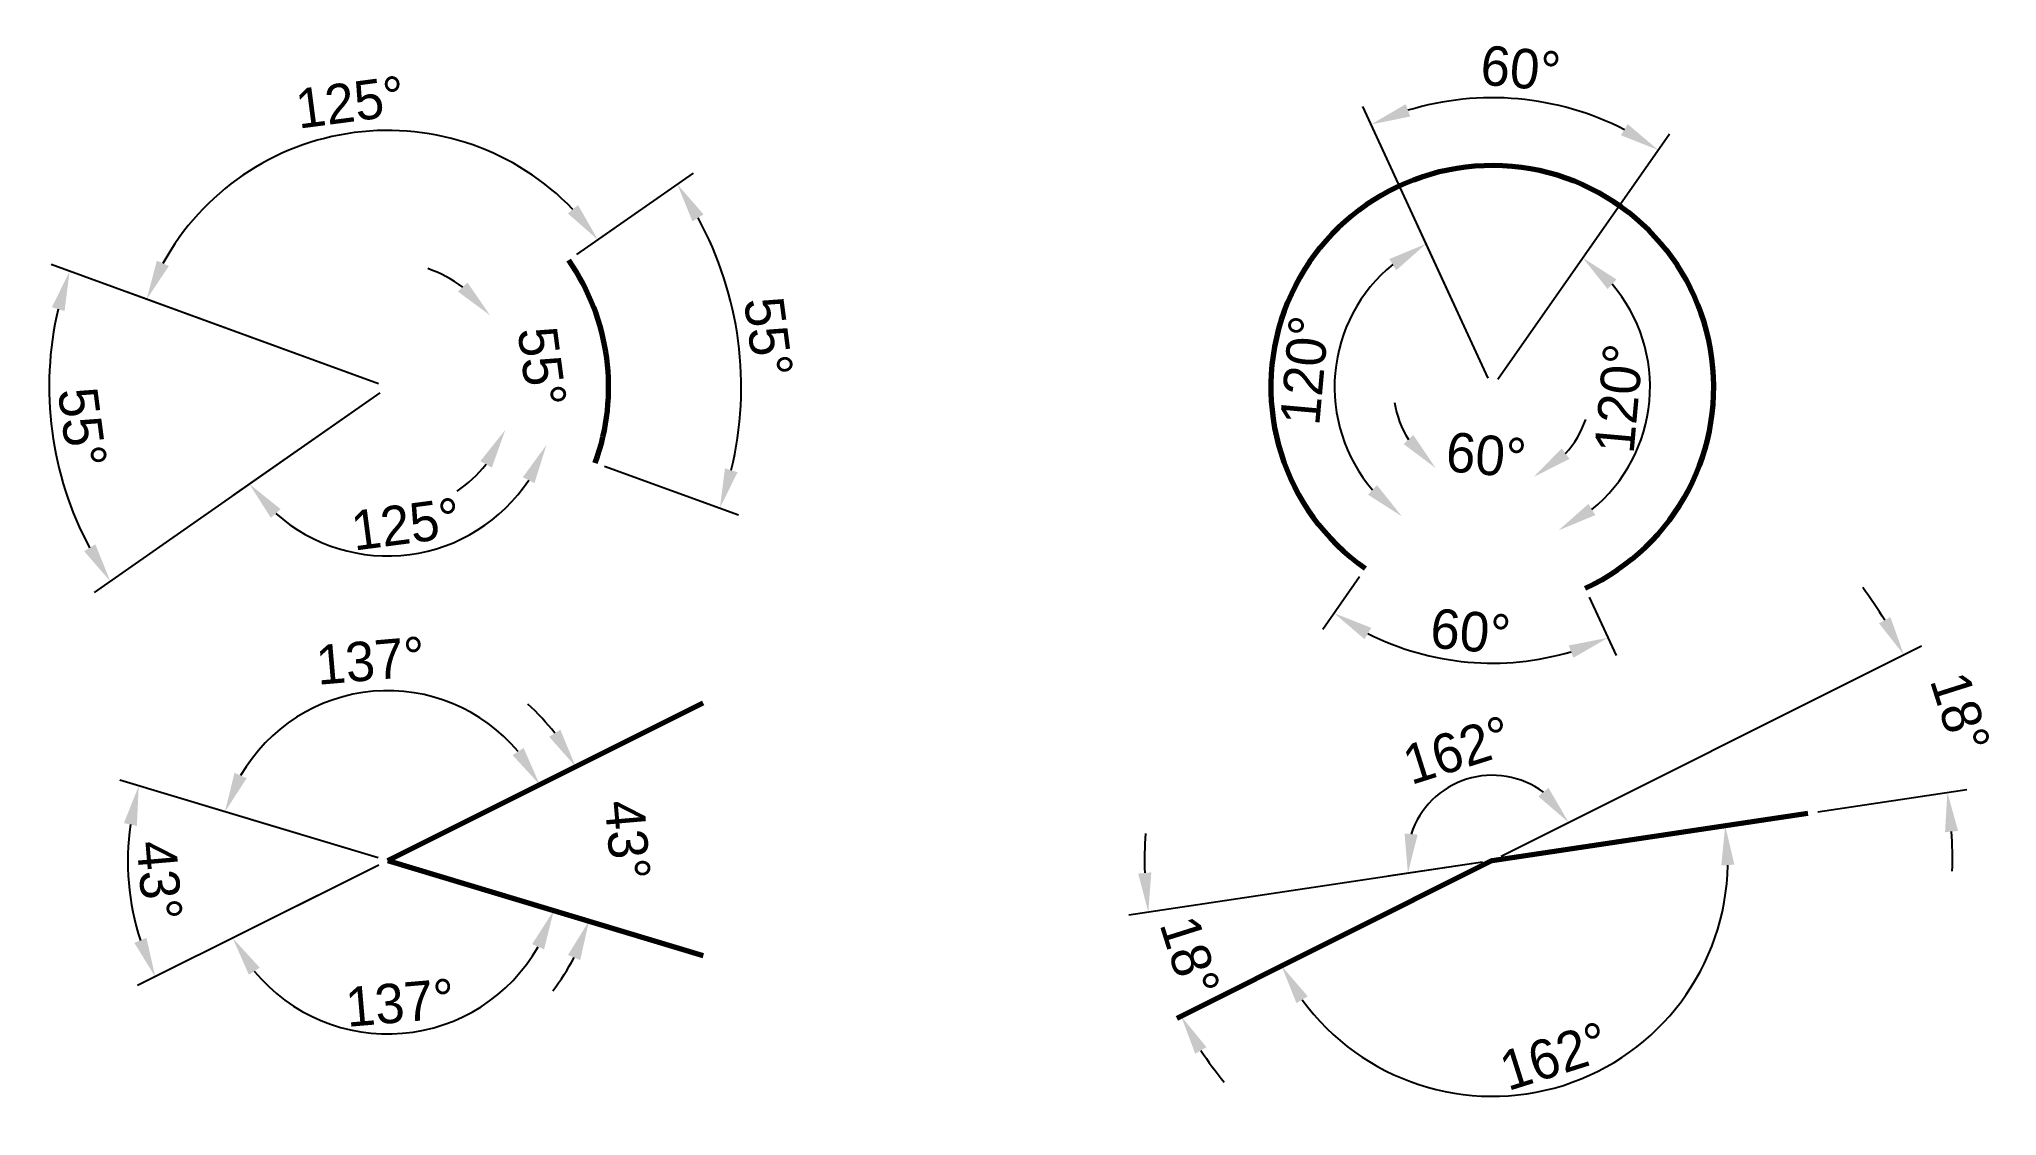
# Model space of a CAD drawing. Header units: millimetres. Extents: x -2 to 122, y 4 to 72.
import ezdxf

# ---------------------------------------------------------------- set-up
doc = ezdxf.new("R2010")
doc.units = ezdxf.units.MM
doc.layers.get('0').update_dxf_attribs({"lineweight": 25, "true_color": 0xffffff})
doc.dimstyles.new('QCADDimStyle', dxfattribs={"dimtxt": 2.5, "dimasz": 2.5, "dimexe": 1.25, "dimexo": 0.625, "dimtad": 1, "dimtoh": 1, "dimdec": 4, "dimzin": 0, "dimdsep": 46, "dimtxsty": 'Standard', "dimcen": 0.09, "dimadec": 0, "dimazin": 0, "dimtfac": 1, "dimtdec": 4, "dimtofl": 0, "dimtmove": 0, "dimatfit": 3, "dimfxl": 1, "dimtolj": 1, "dimtzin": 0, "dimarcsym": 0})

# ---------------------------------------------------------------- blocks, each defined once
blk = doc.blocks.new('*D1')
at = {"color": 0, "lineweight": -2}
for start, end in [(37.3413, 48.1176), (321.7482, 332.5245)]:
    blk.add_arc((20, 20), 13.31, start, end, dxfattribs=at)
at = {"color": 0}
for points in [[(30.23, 27.85), (30.94, 28.29), (31.91, 25.95)], [(32.2, 13.7), (31.42, 14.02), (32.75, 16.17)]]:
    blk.add_solid(points, dxfattribs=at)
at = {"layer": 'Defpoints', "color": 0}
for p in [(40, 30), (20, 20), (20, 20), (33.3, 19.47), (40, 14)]:
    blk.add_point(p, dxfattribs=at)
at = {"color": 0, "insert": (35.19, 21.31), "char_height": 2.5, "attachment_point": 5, "rotation": 274.9329}
blk.add_mtext('\\A1;43%%d', dxfattribs=at)
blk = doc.blocks.new('*D2')
at = {"color": 0, "lineweight": -2}
blk.add_line((19.4, 20.18), (8.49, 23.45), dxfattribs=at)
blk.add_arc((20, 20), 10.77, 39.8943, 149.9715, dxfattribs=at)
at = {"color": 0}
for points in [[(27.91, 26.68), (28.61, 27.14), (29.63, 24.82)], [(10.29, 25.56), (11.06, 25.22), (9.68, 23.09)]]:
    blk.add_solid(points, dxfattribs=at)
at = {"layer": 'Defpoints', "color": 0}
for p in [(23.3, 30.25), (40, 30), (20, 20), (20, 20), (40, 14)]:
    blk.add_point(p, dxfattribs=at)
at = {"color": 0, "insert": (18.91, 32.66), "char_height": 2.5, "attachment_point": 5, "rotation": 4.9329}
blk.add_mtext('\\A1;137%%d', dxfattribs=at)
blk = doc.blocks.new('*D3')
at = {"color": 0, "lineweight": -2}
blk.add_line((19.44, 19.72), (9.06, 14.53), dxfattribs=at)
blk.add_arc((20, 20), 10.98, 219.6388, 330.227, dxfattribs=at)
at = {"color": 0}
for points in [[(29.91, 14.38), (29.15, 14.71), (30.52, 16.84)], [(11.89, 13.22), (11.2, 12.77), (10.18, 15.09)]]:
    blk.add_solid(points, dxfattribs=at)
at = {"layer": 'Defpoints', "color": 0}
for p in [(40, 30), (20, 20), (20, 20), (40, 14), (16.63, 9.55)]:
    blk.add_point(p, dxfattribs=at)
at = {"color": 0, "insert": (20.78, 10.99), "char_height": 2.5, "attachment_point": 5, "rotation": 4.9329}
blk.add_mtext('\\A1;137%%d', dxfattribs=at)
blk = doc.blocks.new('*D4')
at = {"color": 0, "lineweight": -2}
for p, q in [((19.4, 20.18), (3.03, 25.09)), ((19.44, 19.72), (4.15, 12.08))]:
    blk.add_line(p, q, dxfattribs=at)
blk.add_arc((20, 20), 16.47, 172.0059, 197.8599, dxfattribs=at)
at = {"color": 0}
for points in [[(4.1, 22.2), (3.28, 22.38), (4.22, 24.73)], [(3.94, 14.79), (4.71, 15.11), (5.27, 12.63)]]:
    blk.add_solid(points, dxfattribs=at)
at = {"layer": 'Defpoints', "color": 0}
for p in [(40, 30), (3.54, 20.65), (20, 20), (20, 20), (40, 14)]:
    blk.add_point(p, dxfattribs=at)
at = {"color": 0, "insert": (5.52, 18.75), "char_height": 2.5, "attachment_point": 5, "rotation": 274.9329}
blk.add_mtext('\\A1;43%%d', dxfattribs=at)
blk = doc.blocks.new('*D5')
at = {"color": 0, "lineweight": -2}
for p, q in [((31.98, 58.39), (39.37, 63.56)), ((33.74, 45), (42.22, 41.91))]:
    blk.add_line(p, q, dxfattribs=at)
blk.add_arc((20, 50), 22.4, 346.3984, 28.6016, dxfattribs=at)
at = {"color": 0}
for points in [[(40.02, 60.94), (39.31, 60.5), (38.35, 62.85)], [(41.37, 44.85), (42.17, 44.61), (41.05, 42.34)]]:
    blk.add_solid(points, dxfattribs=at)
at = {"layer": 'Defpoints', "color": 0}
for p in [(31.47, 58.03), (20, 50), (20, 50), (42.39, 49.35), (33.16, 45.21)]:
    blk.add_point(p, dxfattribs=at)
at = {"color": 0, "insert": (44.12, 53.18), "char_height": 2.5, "attachment_point": 5, "rotation": 277.5}
blk.add_mtext('\\A1;55%%d', dxfattribs=at)
blk = doc.blocks.new('*D6')
at = {"color": 0, "lineweight": -2}
for start, end in [(53.1529, 71.3059), (303.6941, 321.8471)]:
    blk.add_arc((20, 50), 7.92, start, end, dxfattribs=at)
at = {"color": 0}
for points in [[(24.45, 56.05), (25.05, 56.63), (26.49, 54.54)], [(26.6, 44.9), (25.87, 45.31), (27.45, 47.29)]]:
    blk.add_solid(points, dxfattribs=at)
at = {"layer": 'Defpoints', "color": 0}
for p in [(31.47, 58.03), (20, 50), (20, 50), (27.92, 49.77), (33.16, 45.21)]:
    blk.add_point(p, dxfattribs=at)
at = {"color": 0, "insert": (29.77, 51.29), "char_height": 2.5, "attachment_point": 5, "rotation": 277.5}
blk.add_mtext('\\A1;55%%d', dxfattribs=at)
blk = doc.blocks.new('*D7')
at = {"color": 0, "lineweight": -2}
for p, q in [((31.98, 58.39), (34.35, 60.05)), ((19.41, 50.21), (3.54, 55.99))]:
    blk.add_line(p, q, dxfattribs=at)
blk.add_arc((20, 50), 16.26, 43.8156, 151.1844, dxfattribs=at)
at = {"color": 0}
for points in [[(31.41, 61), (32.06, 61.53), (33.32, 59.33)], [(5.37, 58.01), (6.13, 57.67), (4.72, 55.56)]]:
    blk.add_solid(points, dxfattribs=at)
at = {"layer": 'Defpoints', "color": 0}
for p in [(23.75, 65.83), (31.47, 58.03), (20, 50), (20, 50), (33.16, 45.21)]:
    blk.add_point(p, dxfattribs=at)
at = {"color": 0, "insert": (17.62, 68.04), "char_height": 2.5, "attachment_point": 5, "rotation": 7.5}
blk.add_mtext('\\A1;125%%d', dxfattribs=at)
blk = doc.blocks.new('*D8')
at = {"color": 0, "lineweight": -2}
blk.add_line((19.49, 49.64), (10.21, 43.15), dxfattribs=at)
blk.add_arc((20, 50), 10.7, 228.4164, 326.5836, dxfattribs=at)
at = {"color": 0}
for points in [[(29.3, 43.92), (28.56, 44.29), (30.06, 46.34)], [(13.21, 42.27), (12.59, 41.72), (11.23, 43.86)]]:
    blk.add_solid(points, dxfattribs=at)
at = {"layer": 'Defpoints', "color": 0}
for p in [(31.47, 58.03), (20, 50), (20, 50), (33.16, 45.21), (17.53, 39.59)]:
    blk.add_point(p, dxfattribs=at)
at = {"color": 0, "insert": (21.14, 41.31), "char_height": 2.5, "attachment_point": 5, "rotation": 7.5}
blk.add_mtext('\\A1;125%%d', dxfattribs=at)
blk = doc.blocks.new('*D9')
at = {"color": 0, "lineweight": -2}
for p, q in [((19.41, 50.21), (-1.34, 57.77)), ((19.49, 49.64), (1.4, 36.98))]:
    blk.add_line(p, q, dxfattribs=at)
blk.add_arc((20, 50), 21.46, 166.6793, 208.3207, dxfattribs=at)
at = {"color": 0}
for points in [[(-0.48, 54.82), (-1.28, 55.06), (-0.16, 57.34)], [(0.76, 39.6), (1.47, 40.04), (2.42, 37.69)]]:
    blk.add_solid(points, dxfattribs=at)
at = {"layer": 'Defpoints', "color": 0}
for p in [(31.47, 58.03), (-1.45, 50.62), (20, 50), (20, 50), (33.16, 45.21)]:
    blk.add_point(p, dxfattribs=at)
at = {"color": 0, "insert": (0.64, 47.45), "char_height": 2.5, "attachment_point": 5, "rotation": 277.5}
blk.add_mtext('\\A1;55%%d', dxfattribs=at)
blk = doc.blocks.new('*D10')
at = {"color": 0, "lineweight": -2}
blk.add_arc((90, 20), 14.93, 216.1708, 358.925, dxfattribs=at)
at = {"color": 0}
for points in [[(105.34, 19.75), (104.51, 19.69), (104.76, 22.21)], [(78.3, 11.41), (77.59, 10.97), (76.65, 13.32)]]:
    blk.add_solid(points, dxfattribs=at)
at = {"layer": 'Defpoints', "color": 0}
for p in [(110, 23), (90, 20), (90, 20), (70, 10), (87.55, 5.27)]:
    blk.add_point(p, dxfattribs=at)
at = {"color": 0, "insert": (93.92, 7.61), "char_height": 2.5, "attachment_point": 5, "rotation": 17.5479}
blk.add_mtext('\\A1;162%%d', dxfattribs=at)
blk = doc.blocks.new('*D11')
at = {"color": 0, "lineweight": -2}
for p, q in [((90.56, 20.28), (95.96, 22.98)), ((89.38, 19.91), (83.41, 19.01))]:
    blk.add_line(p, q, dxfattribs=at)
blk.add_arc((90, 20), 5.41, 53.2728, 161.8231, dxfattribs=at)
at = {"color": 0}
for points in [[(92.92, 24.07), (93.56, 24.61), (94.84, 22.42)], [(84.44, 21.72), (85.27, 21.65), (84.65, 19.2)]]:
    blk.add_solid(points, dxfattribs=at)
at = {"layer": 'Defpoints', "color": 0}
for p in [(90.89, 25.34), (110, 23), (90, 20), (90, 20), (70, 10)]:
    blk.add_point(p, dxfattribs=at)
at = {"color": 0, "insert": (87.78, 27), "char_height": 2.5, "attachment_point": 5, "rotation": 17.5479}
blk.add_mtext('\\A1;162%%d', dxfattribs=at)
blk = doc.blocks.new('*D12')
at = {"color": 0, "lineweight": -2}
for p, q in [((90.56, 20.28), (117.2, 33.6)), ((110.62, 23.09), (120.08, 24.51))]:
    blk.add_line(p, q, dxfattribs=at)
for start, end in [(31.4784, 36.3918), (358.704, 3.6174)]:
    blk.add_arc((90, 20), 29.16, start, end, dxfattribs=at)
at = {"color": 0}
for points in [[(114.51, 35.03), (115.23, 35.43), (116.08, 33.04)], [(119.52, 21.88), (118.69, 21.8), (118.84, 24.33)]]:
    blk.add_solid(points, dxfattribs=at)
at = {"layer": 'Defpoints', "color": 0}
for p in [(118.23, 27.32), (110, 23), (90, 20), (90, 20), (70, 10)]:
    blk.add_point(p, dxfattribs=at)
at = {"color": 0, "insert": (119.65, 29.38), "char_height": 2.5, "attachment_point": 5, "rotation": 287.5479}
blk.add_mtext('\\A1;18%%d', dxfattribs=at)
blk = doc.blocks.new('*D13')
at = {"color": 0, "lineweight": -2}
blk.add_line((89.38, 19.91), (66.96, 16.54), dxfattribs=at)
for start, end in [(175.5277, 182.0292), (213.0666, 219.5682)]:
    blk.add_arc((90, 20), 22.04, start, end, dxfattribs=at)
at = {"color": 0}
for points in [[(67.56, 19.18), (68.39, 19.26), (68.2, 16.73)], [(71.89, 8.18), (71.17, 7.77), (70.28, 10.14)]]:
    blk.add_solid(points, dxfattribs=at)
at = {"layer": 'Defpoints', "color": 0}
for p in [(110, 23), (90, 20), (90, 20), (68.66, 14.47), (70, 10)]:
    blk.add_point(p, dxfattribs=at)
at = {"color": 0, "insert": (70.83, 13.94), "char_height": 2.5, "attachment_point": 5, "rotation": 287.5479}
blk.add_mtext('\\A1;18%%d', dxfattribs=at)
blk = doc.blocks.new('*D14')
at = {"color": 0, "lineweight": -2}
for start, end in [(188.9905, 211.9992), (317.7839, 340.7927)]:
    blk.add_arc((90, 50), 6.27, start, end, dxfattribs=at)
at = {"color": 0}
for points in [[(84.38, 46.39), (84.99, 46.97), (86.41, 44.87)], [(94.4, 46.12), (94.89, 45.45), (92.63, 44.31)]]:
    blk.add_solid(points, dxfattribs=at)
at = {"layer": 'Defpoints', "color": 0}
for p in [(90, 50), (90, 50), (88.37, 43.95), (81.95, 38.5), (95.88, 37.26)]:
    blk.add_point(p, dxfattribs=at)
at = {"color": 0, "insert": (89.61, 45.68), "char_height": 2.5, "attachment_point": 5, "rotation": 354.8916}
blk.add_mtext('\\A1;60%%d', dxfattribs=at)
blk = doc.blocks.new('*D15')
at = {"color": 0, "lineweight": -2}
for p, q in [((81.59, 37.99), (79.26, 34.65)), ((96.14, 36.69), (97.85, 32.99))]:
    blk.add_line(p, q, dxfattribs=at)
blk.add_arc((90, 50), 17.49, 243.2068, 286.5763, dxfattribs=at)
at = {"color": 0}
for points in [[(82.33, 34.75), (81.9, 34.03), (79.97, 35.68)], [(95.14, 32.85), (94.84, 33.63), (97.33, 34.12)]]:
    blk.add_solid(points, dxfattribs=at)
at = {"layer": 'Defpoints', "color": 0}
for p in [(90, 50), (90, 50), (81.95, 38.5), (95.88, 37.26), (85.45, 33.12)]:
    blk.add_point(p, dxfattribs=at)
at = {"color": 0, "insert": (88.62, 34.51), "char_height": 2.5, "attachment_point": 5, "rotation": 354.8916}
blk.add_mtext('\\A1;60%%d', dxfattribs=at)
blk = doc.blocks.new('*D16')
at = {"color": 0, "lineweight": -2}
blk.add_line((90.36, 50.51), (96.45, 59.22), dxfattribs=at)
blk.add_arc((90, 50), 10, 309.1367, 40.6465, dxfattribs=at)
at = {"color": 0}
for points in [[(97.87, 56.82), (97.31, 56.21), (95.73, 58.19)], [(96.09, 42.6), (96.53, 41.89), (94.19, 40.92)]]:
    blk.add_solid(points, dxfattribs=at)
at = {"layer": 'Defpoints', "color": 0}
for p in [(90, 50), (90, 50), (99.05, 45.75), (81.95, 38.5), (95.88, 37.26)]:
    blk.add_point(p, dxfattribs=at)
at = {"color": 0, "insert": (98.03, 49.28), "char_height": 2.5, "attachment_point": 5, "rotation": 84.8916}
blk.add_mtext('\\A1;120%%d', dxfattribs=at)
blk = doc.blocks.new('*D17')
at = {"color": 0, "lineweight": -2}
blk.add_line((89.74, 50.57), (85.29, 60.21), dxfattribs=at)
blk.add_arc((90, 50), 10, 129.1367, 220.6465, dxfattribs=at)
at = {"color": 0}
for points in [[(83.91, 57.4), (83.47, 58.11), (85.81, 59.08)], [(82.13, 43.18), (82.69, 43.79), (84.27, 41.81)]]:
    blk.add_solid(points, dxfattribs=at)
at = {"layer": 'Defpoints', "color": 0}
for p in [(80.95, 54.25), (90, 50), (90, 50), (81.95, 38.5), (95.88, 37.26)]:
    blk.add_point(p, dxfattribs=at)
at = {"color": 0, "insert": (78.11, 51.06), "char_height": 2.5, "attachment_point": 5, "rotation": 84.8916}
blk.add_mtext('\\A1;120%%d', dxfattribs=at)
blk = doc.blocks.new('*D18')
at = {"color": 0, "lineweight": -2}
for p, q in [((89.74, 50.57), (81.8, 67.78)), ((90.36, 50.51), (101.23, 66.04))]:
    blk.add_line(p, q, dxfattribs=at)
blk.add_arc((90, 50), 18.33, 62.8293, 106.9538, dxfattribs=at)
at = {"color": 0}
for points in [[(84.51, 67.92), (84.8, 67.14), (82.32, 66.64)], [(98.15, 65.95), (98.58, 66.66), (100.51, 65.02)]]:
    blk.add_solid(points, dxfattribs=at)
at = {"layer": 'Defpoints', "color": 0}
for p in [(94.77, 67.7), (90, 50), (90, 50), (81.95, 38.5), (95.88, 37.26)]:
    blk.add_point(p, dxfattribs=at)
at = {"color": 0, "insert": (91.8, 70.18), "char_height": 2.5, "attachment_point": 5, "rotation": 354.8916}
blk.add_mtext('\\A1;60%%d', dxfattribs=at)

msp = doc.modelspace()

# ---------------------------------------------------------------- linework, layer by layer
at = {"color": 1, "lineweight": 70, "true_color": 0xff0000}
for p, q in [((20, 20), (40, 30)), ((90, 20), (110, 23)), ((20, 20), (40, 14)), ((90, 20), (70, 10))]:
    msp.add_line(p, q, dxfattribs=at)
for centre, radius, start, end in [((90, 50), 14.03567, 294.7751406, 235.0079798), ((20, 50), 14, 340, 35)]:
    msp.add_arc(centre, radius, start, end, dxfattribs=at)

# ---------------------------------------------------------------- dimensions: what is measured, and where the dimension line sits
for base, line1, line2, picture, middle in [((94.7652, 67.69791), ((90, 50), (95.88176, 37.25618)), ((90, 50), (81.95107, 38.50153)), '*D18', (91.80421, 70.18224)), ((23.75086, 65.82612), ((20, 50), (33.1557, 45.21172)), ((20, 50), (31.46813, 58.03007)), '*D7', (17.62455, 68.04336)), ((42.38905, 49.34855), ((20, 50), (33.1557, 45.21172)), ((20, 50), (31.46813, 58.03007)), '*D5', (44.12488, 53.1761)), ((80.94781, 54.24946), ((90, 50), (95.88176, 37.25618)), ((90, 50), (81.95107, 38.50153)), '*D17', (78.11288, 51.06266)), ((99.05219, 45.75054), ((90, 50), (95.88176, 37.25618)), ((90, 50), (81.95107, 38.50153)), '*D16', (98.03344, 49.28184)), ((-1.4484, 50.62408), ((20, 50), (33.1557, 45.21172)), ((20, 50), (31.46813, 58.03007)), '*D9', (0.64407, 47.45174)), ((17.53221, 39.58759), ((20, 50), (33.1557, 45.21172)), ((20, 50), (31.46813, 58.03007)), '*D8', (21.14424, 41.30866)), ((27.92045, 49.76954), ((20, 50), (33.1557, 45.21172)), ((20, 50), (31.46813, 58.03007)), '*D6', (29.77399, 51.28677)), ((85.45387, 33.11573), ((90, 50), (95.88176, 37.25618)), ((90, 50), (81.95107, 38.50153)), '*D15', (88.61532, 34.5107)), ((88.37051, 43.94807), ((90, 50), (95.88176, 37.25618)), ((90, 50), (81.95107, 38.50153)), '*D14', (89.61419, 45.68427)), ((118.22753, 27.32232), ((110, 23), (90, 20)), ((90, 20), (70, 10)), '*D12', (119.64925, 29.37563)), ((23.30258, 30.25167), ((40, 30), (20, 20)), ((20, 20), (40, 14)), '*D2', (18.90751, 32.65797)), ((3.54266, 20.65461), ((40, 30), (20, 20)), ((20, 20), (40, 14)), '*D4', (5.51801, 18.75008)), ((16.63317, 9.54889), ((40, 30), (20, 20)), ((20, 20), (40, 14)), '*D3', (20.77782, 10.98799)), ((33.30123, 19.47093), ((40, 30), (20, 20)), ((20, 20), (40, 14)), '*D1', (35.1898, 21.31101)), ((90.88826, 25.3387), ((70, 10), (90, 20)), ((90, 20), (110, 23)), '*D11', (87.78497, 27.00474)), ((68.6628, 14.46506), ((70, 10), (90, 20)), ((90, 20), (110, 23)), '*D13', (70.82688, 13.93711)), ((87.54974, 5.27319), ((70, 10), (90, 20)), ((90, 20), (110, 23)), '*D10', (93.91795, 7.60997))]:
    dim = msp.add_angular_dim_2l(base=base, line1=line1, line2=line2, dimstyle='QCADDimStyle', override={"dimtxt": 2.5, "dimasz": 2.5, "dimexe": 1.25, "dimexo": 0.625, "dimgap": 0.625, "dimzin": 8, "dimclrd": 0, "dimclre": 0, "dimclrt": 0, "dimazin": 3, "dimtmove": 2})
    dim.commit()
    dim.dimension.update_dxf_attribs({"geometry": picture, "text_midpoint": middle})

doc.saveas('drawing.dxf')
